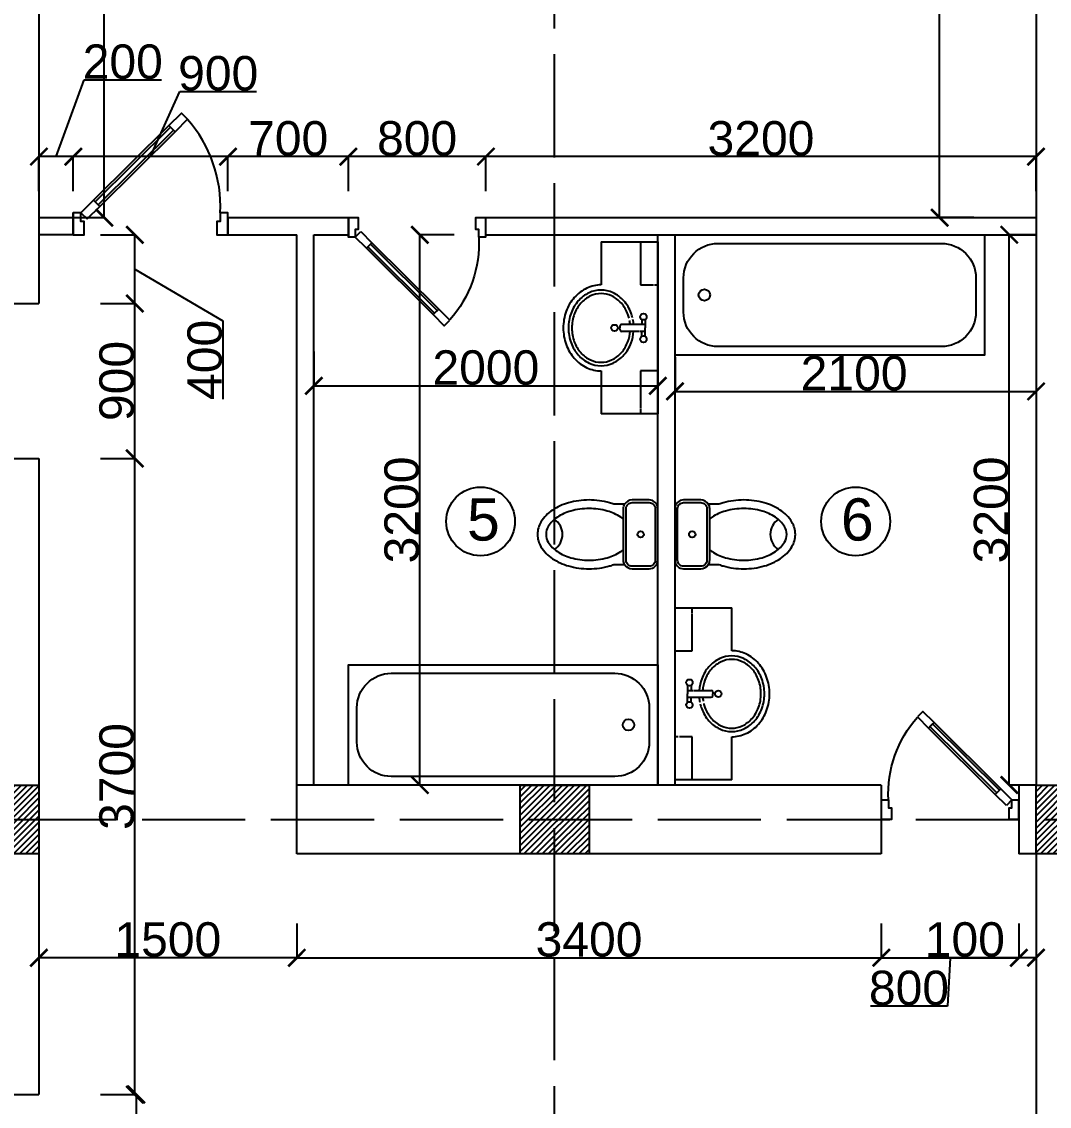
# Model space of a CAD drawing. Header units: millimetres. Extents: x -4280 to 435011, y -161394 to 27828.
# Drawn here: x 58334 to 64311, y 11041 to 17348 of the extents above; entities that cross this region are included whole.
import ezdxf

# ---------------------------------------------------------------- set-up
doc = ezdxf.new("R2010")
doc.units = ezdxf.units.MM
doc.header["$MEASUREMENT"] = 0
doc.linetypes.add('ACAD_ISO02W100', pattern=[15, 12, -3])
for name, color, linetype in [('Fasad bokovoy', 7, 'Continuous'), ('Plan 2', 7, 'Continuous'), ('SANTEH', 7, 'Continuous')]:
    doc.layers.add(name, color=color, linetype=linetype)
doc.styles.get("Standard").update_dxf_attribs({"font": 'arial.ttf'})
doc.dimstyles.new('GOST', dxfattribs={"dimtxt": 200, "dimasz": 100, "dimexe": 0.18, "dimexo": 0.06, "dimgap": 3, "dimtad": 1, "dimdec": 0, "dimzin": 0, "dimdsep": 46, "dimtxsty": 'Standard', "dimblk": 'ARCHTICK', "dimcen": 0.09, "dimclrt": 256, "dimadec": 0, "dimazin": 0, "dimtfac": 1, "dimtdec": 0, "dimtofl": 0, "dimtmove": 0, "dimatfit": 3, "dimldrblk": 'ARCHTICK', "dimfxl": 200, "dimfxlon": 1, "dimtolj": 1, "dimtzin": 0, "dimarcsym": 0})
pattern_1 = [(45, (106401.214, 2995.274), (-17.67767, 17.67767), [])]

# ---------------------------------------------------------------- blocks, each defined once
blk = doc.blocks.new('A$C3C032968')
for p, q in [((0, 0), (0, 100)), ((0, 100), (0, 0)), ((700, 0), (700, 100)), ((700, 0), (700, 100))]:
    blk.add_line(p, q)
for points in [[(517.5, 522.4), (460.7, 466.1), (432.5, 494.5), (489.3, 550.8)], [(120, 128), (460.7, 466.1), (432.5, 494.5), (91.8, 156.4)], [(112.9, 135.1), (453.6, 473.2), (439.5, 487.4), (98.8, 149.3)], [(63.2, 71.6), (120, 128), (91.8, 156.4), (35, 100)], [(35, 100), (0, 100), (0, 0), (50, 0), (50, 50), (50, 60), (35, 60)], [(665, 100), (665, 60), (650, 60), (650, 50), (650, 0), (700, 0), (700, 100)]]:
    blk.add_lwpolyline(points, close=True)
blk.add_arc((72.4, 128.7), 593.3, 357.2313, 41.4937)
blk = doc.blocks.new('K10-44')
for points in [[(-182, 222.6, 0.020439), (-174, 197.6), (-174, 134.8, 0.262987), (-198.2, 92), (-198.2, -8, 0.414214), (-148.2, -58), (151.8, -58, 0.414214), (201.8, -8), (201.8, 92, 0.262987), (177.6, 134.8), (177.6, 197.6, 0.020439), (185.6, 222.6, 0.067459), (201.8, 342, 0.067459), (185.6, 461.3, 0.079812), (143.2, 554.1, 0.107118), (73.7, 621.5, 0.139889), (1.8, 642, 0.139889), (-70.1, 621.5, 0.107118), (-139.6, 554.1, 0.079812), (-182, 461.3, 0.067459), (-198.2, 342, 0.067459)], [(-148.2, 127), (151.8, 127, -0.414214), (186.8, 92), (186.8, -8, -0.414214), (151.8, -43), (-148.2, -43, -0.414214), (-183.2, -8), (-183.2, 92, -0.414214)]]:
    blk.add_lwpolyline(points, format="xyb", close=True)
for points in [[(89.9, 142, 0.027307), (101.6, 157.6, 0.079812), (137.4, 235.9, 0.067459), (151.8, 342, 0.067459), (137.4, 448, 0.079812), (101.6, 526.4, 0.107118), (47.3, 579, 0.139889), (1.8, 592, 0.139889), (-43.7, 579, 0.107118), (-98, 526.4, 0.079812), (-133.8, 448, 0.067459), (-148.2, 342, 0.067459), (-133.8, 235.9, 0.079812), (-98, 157.6, 0.027307), (-86.4, 142, 0.139889)], [(-174, 134.8, -0.136371), (-148.2, 142), (151.8, 142, -0.136371), (177.6, 134.8)]]:
    blk.add_lwpolyline(points, format="xyb")
blk.add_circle((1.8, 42), 18.3)
blk.add_arc((1.8, 601.6), 105.3, 213.89944, 326.10056)
blk = doc.blocks.new('s_20')
at = {"layer": 'SANTEH'}
for p, q in [((-1000, 0), (0, 0)), ((-1000, -330), (-1000, 0)), ((-750, -19.1), (-750, 0)), ((-250, 0), (-250, -100)), ((0, 0), (0, -330)), ((-750, -100), (-750, -25.2)), ((-1000, -100), (-750, -100)), ((-549.4, -73.3), (-500, -73.3)), ((-548.8, -93.3), (-520, -93.3)), ((-520, -73.3), (-520, -210.3)), ((-450.6, -73.3), (-500, -73.3)), ((-480, -73.3), (-480, -105)), ((-451.2, -93.3), (-480, -93.3)), ((-480, -109.1), (-480, -210.3)), ((-250, -100), (-34.7, -100)), ((-30.6, -100), (0, -100)), ((-510, -220.3), (-500, -220.3)), ((-490, -220.3), (-500, -220.3)), ((-1000, -330), (-750, -330)), ((-250, -330), (0, -330))]:
    blk.add_line(p, q, dxfattribs=at)
for points in [[(-720, -330, 0.110429), (-704.4, -400, 0.102661), (-657, -463, 0.093298), (-586.8, -504.7, 0.087608), (-500, -520, 0.087608), (-413.2, -504.7, 0.093298), (-343, -463, 0.102661), (-295.6, -400, 0.110429), (-280, -330, 0.110429), (-295.6, -260, 0.102661), (-343, -197, 0.093298), (-413.2, -155.3, 0.067743), (-480, -140.8, 0.087608)], [(-558.6, -146.9, 0.02908), (-586.8, -155.3, 0.093298), (-657, -197, 0.102661), (-704.4, -260, 0.110429), (-720, -330, 0.110429)], [(-700, -330, 0.110429), (-686.3, -391.5, 0.102661), (-643.7, -448, 0.093298), (-580, -485.9, 0.087608), (-500, -500, 0.087608), (-420, -485.9, 0.093298), (-356.3, -448, 0.102661), (-313.7, -391.5, 0.110429), (-300, -330, 0.110429), (-313.7, -268.5, 0.102661), (-356.3, -212, 0.093298), (-420, -174.1, 0.06604), (-480, -160.9, 0.087608)], [(-557.1, -167.1, 0.02562), (-580, -174.1, 0.093298), (-643.7, -212, 0.102661), (-686.3, -268.5, 0.110429), (-700, -330, 0.110429)], [(-520, -140.8, 0.028703), (-548.8, -144.7, 0.093298)], [(-520, -160.9, 0.024746), (-542.9, -164, 0.093298)], [(-750, -330, 0.110429), (-731.5, -412.8, 0.102661), (-676.8, -485.6, 0.093298), (-597.1, -532.9, 0.087608), (-500, -550, 0.087608), (-402.9, -532.9, 0.093298), (-323.2, -485.6, 0.102661), (-268.5, -412.8, 0.110429), (-250, -330, 0.110429)]]:
    blk.add_lwpolyline(points, format="xyb", dxfattribs=at)
for centre in [(-565.1, -83.8), (-434.9, -83.8), (-500, -251.8)]:
    blk.add_circle(centre, 18.9, dxfattribs=at)
for centre, start, end in [((-510, -210.3), 180, 270), ((-490, -210.3), 270, 0)]:
    blk.add_arc(centre, 10, start, end, dxfattribs=at)
blk = doc.blocks.new('_ArchTick')
at = {"color": 0, "linetype": 'ByBlock', "const_width": 0.15}
blk.add_lwpolyline([(-0.5, -0.5), (0.5, 0.5)], dxfattribs=at)
blk = doc.blocks.new('*D130')
at = {"layer": 'Defpoints', "color": 0, "transparency": 16777216}
for p in [(76634.1, 23709.1), (52234.1, 12709.1), (76634.1, 12709.1)]:
    blk.add_point(p, dxfattribs=at)
at = {"layer": 'Plan 2', "color": 0, "lineweight": -2, "transparency": 16777216}
for p, q in [((52234.1, 23509.1), (52234.1, 23709.3)), ((52234.1, 23709.1), (76634.1, 23709.1)), ((76634.1, 23509.1), (76634.1, 23709.3))]:
    blk.add_line(p, q, dxfattribs=at)
at = {"layer": 'Plan 2', "color": 0, "lineweight": -2, "transparency": 16777216, "xscale": 100, "yscale": 100, "zscale": 100, "rotation": 180}
blk.add_blockref('_ArchTick', (52234.1, 23709.1), dxfattribs=at)
at = {"layer": 'Plan 2', "color": 0, "lineweight": -2, "transparency": 16777216, "xscale": 100, "yscale": 100, "zscale": 100}
blk.add_blockref('_ArchTick', (76634.1, 23709.1), dxfattribs=at)
at = {"layer": 'Plan 2', "transparency": 16777216, "insert": (64434.1, 23814.3), "char_height": 200, "attachment_point": 5}
blk.add_mtext('\\A1;24400', dxfattribs=at)
blk = doc.blocks.new('*D145')
at = {"layer": 'Defpoints', "color": 0, "transparency": 16777216}
for p in [(60134.1, 22109.1), (60134.1, 20909.1), (58234.1, 12709.1)]:
    blk.add_point(p, dxfattribs=at)
at = {"layer": 'Plan 2', "color": 0, "lineweight": -2, "transparency": 16777216}
for p, q in [((58234.1, 21909.1), (58234.1, 22109.3)), ((58234.1, 22109.1), (60134.1, 22109.1)), ((60134.1, 21909.1), (60134.1, 22109.3))]:
    blk.add_line(p, q, dxfattribs=at)
at = {"layer": 'Plan 2', "color": 0, "lineweight": -2, "transparency": 16777216, "xscale": 100, "yscale": 100, "zscale": 100, "rotation": 180}
blk.add_blockref('_ArchTick', (58234.1, 22109.1), dxfattribs=at)
at = {"layer": 'Plan 2', "color": 0, "lineweight": -2, "transparency": 16777216, "xscale": 100, "yscale": 100, "zscale": 100}
blk.add_blockref('_ArchTick', (60134.1, 22109.1), dxfattribs=at)
at = {"layer": 'Plan 2', "transparency": 16777216, "insert": (59184.1, 22214.3), "char_height": 200, "attachment_point": 5}
blk.add_mtext('\\A1;1900', dxfattribs=at)
blk = doc.blocks.new('K10-9')
blk.add_lwpolyline([(0, 0), (0, 700), (1800, 700), (1800, 0)], close=True)
for points in [[(50, 250), (50, 450, -0.414214), (250, 650), (1550, 650, -0.414214), (1750, 450), (1750, 345.3, -0.414214)], [(1750, 342.5), (1750, 250, -0.414214), (1550, 50), (250, 50, -0.414214), (50, 250)]]:
    blk.add_lwpolyline(points, format="xyb")
blk.add_circle((1629.1, 350), 33.3)
blk = doc.blocks.new('*D673')
at = {"layer": 'Defpoints', "color": 0, "transparency": 16777216}
for p in [(63673, 20509.1), (64234.1, 20509.1), (64234.1, 16209.1)]:
    blk.add_point(p, dxfattribs=at)
at = {"layer": 'Fasad bokovoy', "color": 0, "lineweight": -2, "transparency": 16777216}
for p, q in [((63873, 20509.1), (63672.8, 20509.1)), ((63673, 16209.1), (63673, 20509.1)), ((63873, 16209.1), (63672.8, 16209.1))]:
    blk.add_line(p, q, dxfattribs=at)
at = {"layer": 'Fasad bokovoy', "color": 0, "lineweight": -2, "transparency": 16777216, "xscale": 100, "yscale": 100, "zscale": 100}
for p, rotation in [((63673, 20509.1), 90), ((63673, 16209.1), 270)]:
    blk.add_blockref('_ArchTick', p, dxfattribs=dict(at, rotation=rotation))
at = {"layer": 'Fasad bokovoy', "transparency": 16777216, "insert": (63567.8, 18359.1), "char_height": 200, "attachment_point": 5, "rotation": 90}
blk.add_mtext('\\A1;4300', dxfattribs=at)
blk = doc.blocks.new('*D674')
at = {"layer": 'Defpoints', "color": 0, "transparency": 16777216}
for p in [(61034.1, 16563.8), (61034.1, 16209.1), (64234.1, 16209.1)]:
    blk.add_point(p, dxfattribs=at)
at = {"layer": 'Fasad bokovoy', "color": 0, "lineweight": -2, "transparency": 16777216}
for p, q in [((61034.1, 16363.8), (61034.1, 16563.9)), ((64234.1, 16563.8), (61034.1, 16563.8)), ((64234.1, 16363.8), (64234.1, 16563.9))]:
    blk.add_line(p, q, dxfattribs=at)
at = {"layer": 'Fasad bokovoy', "color": 0, "lineweight": -2, "transparency": 16777216, "xscale": 100, "yscale": 100, "zscale": 100, "rotation": 180}
blk.add_blockref('_ArchTick', (61034.1, 16563.8), dxfattribs=at)
at = {"layer": 'Fasad bokovoy', "color": 0, "lineweight": -2, "transparency": 16777216, "xscale": 100, "yscale": 100, "zscale": 100}
blk.add_blockref('_ArchTick', (64234.1, 16563.8), dxfattribs=at)
at = {"layer": 'Fasad bokovoy', "transparency": 16777216, "insert": (62634.1, 16668.9), "char_height": 200, "attachment_point": 5}
blk.add_mtext('\\A1;3200', dxfattribs=at)
blk = doc.blocks.new('*D675')
at = {"layer": 'Defpoints', "color": 0, "transparency": 16777216}
for p in [(60234.1, 16563.8), (60234.1, 16209.1), (61034.1, 16209.1)]:
    blk.add_point(p, dxfattribs=at)
at = {"layer": 'Fasad bokovoy', "color": 0, "lineweight": -2, "transparency": 16777216}
for p, q in [((60234.1, 16363.8), (60234.1, 16563.9)), ((61034.1, 16563.8), (60234.1, 16563.8)), ((61034.1, 16363.8), (61034.1, 16563.9))]:
    blk.add_line(p, q, dxfattribs=at)
at = {"layer": 'Fasad bokovoy', "color": 0, "lineweight": -2, "transparency": 16777216, "xscale": 100, "yscale": 100, "zscale": 100, "rotation": 180}
blk.add_blockref('_ArchTick', (60234.1, 16563.8), dxfattribs=at)
at = {"layer": 'Fasad bokovoy', "color": 0, "lineweight": -2, "transparency": 16777216, "xscale": 100, "yscale": 100, "zscale": 100}
blk.add_blockref('_ArchTick', (61034.1, 16563.8), dxfattribs=at)
at = {"layer": 'Fasad bokovoy', "transparency": 16777216, "insert": (60634.1, 16668.9), "char_height": 200, "attachment_point": 5}
blk.add_mtext('\\A1;800', dxfattribs=at)
blk = doc.blocks.new('*D676')
at = {"layer": 'Defpoints', "color": 0, "transparency": 16777216}
for p in [(59534.1, 16563.8), (59534.1, 16209.1), (60234.1, 16209.1)]:
    blk.add_point(p, dxfattribs=at)
at = {"layer": 'Fasad bokovoy', "color": 0, "lineweight": -2, "transparency": 16777216}
for p, q in [((59534.1, 16363.8), (59534.1, 16563.9)), ((60234.1, 16563.8), (59534.1, 16563.8)), ((60234.1, 16363.8), (60234.1, 16563.9))]:
    blk.add_line(p, q, dxfattribs=at)
at = {"layer": 'Fasad bokovoy', "color": 0, "lineweight": -2, "transparency": 16777216, "xscale": 100, "yscale": 100, "zscale": 100, "rotation": 180}
blk.add_blockref('_ArchTick', (59534.1, 16563.8), dxfattribs=at)
at = {"layer": 'Fasad bokovoy', "color": 0, "lineweight": -2, "transparency": 16777216, "xscale": 100, "yscale": 100, "zscale": 100}
blk.add_blockref('_ArchTick', (60234.1, 16563.8), dxfattribs=at)
at = {"layer": 'Fasad bokovoy', "transparency": 16777216, "insert": (59884.1, 16668.9), "char_height": 200, "attachment_point": 5}
blk.add_mtext('\\A1;700', dxfattribs=at)
blk = doc.blocks.new('*D677')
at = {"layer": 'Defpoints', "color": 0, "transparency": 16777216}
for p in [(58634.1, 16563.8), (58634.1, 16209.1), (59534.1, 16209.1)]:
    blk.add_point(p, dxfattribs=at)
at = {"layer": 'Fasad bokovoy', "color": 0, "lineweight": -2, "transparency": 16777216}
for p, q in [((59084.1, 16563.8), (59253.5, 16942.2)), ((59253.5, 16942.2), (59700.7, 16942.2)), ((58634.1, 16363.8), (58634.1, 16563.9)), ((59534.1, 16563.8), (58634.1, 16563.8)), ((59534.1, 16363.8), (59534.1, 16563.9))]:
    blk.add_line(p, q, dxfattribs=at)
at = {"layer": 'Fasad bokovoy', "color": 0, "lineweight": -2, "transparency": 16777216, "xscale": 100, "yscale": 100, "zscale": 100, "rotation": 180}
blk.add_blockref('_ArchTick', (58634.1, 16563.8), dxfattribs=at)
at = {"layer": 'Fasad bokovoy', "color": 0, "lineweight": -2, "transparency": 16777216, "xscale": 100, "yscale": 100, "zscale": 100}
blk.add_blockref('_ArchTick', (59534.1, 16563.8), dxfattribs=at)
at = {"layer": 'Fasad bokovoy', "transparency": 16777216, "insert": (59477.1, 17047.3), "char_height": 200, "attachment_point": 5}
blk.add_mtext('\\A1;900', dxfattribs=at)
blk = doc.blocks.new('*D678')
at = {"layer": 'Defpoints', "color": 0, "transparency": 16777216}
for p in [(58434.1, 16563.8), (58434.1, 16209.1), (58634.1, 16209.1)]:
    blk.add_point(p, dxfattribs=at)
at = {"layer": 'Fasad bokovoy', "color": 0, "lineweight": -2, "transparency": 16777216}
for p, q in [((58534.1, 16563.8), (58696.7, 17009.7)), ((58696.7, 17009.7), (59147.3, 17009.7)), ((58434.1, 16363.8), (58434.1, 16563.9)), ((58634.1, 16563.8), (58434.1, 16563.8)), ((58634.1, 16363.8), (58634.1, 16563.9))]:
    blk.add_line(p, q, dxfattribs=at)
at = {"layer": 'Fasad bokovoy', "color": 0, "lineweight": -2, "transparency": 16777216, "xscale": 100, "yscale": 100, "zscale": 100, "rotation": 180}
blk.add_blockref('_ArchTick', (58434.1, 16563.8), dxfattribs=at)
at = {"layer": 'Fasad bokovoy', "color": 0, "lineweight": -2, "transparency": 16777216, "xscale": 100, "yscale": 100, "zscale": 100}
blk.add_blockref('_ArchTick', (58634.1, 16563.8), dxfattribs=at)
at = {"layer": 'Fasad bokovoy', "transparency": 16777216, "insert": (58922, 17114.8), "char_height": 200, "attachment_point": 5}
blk.add_mtext('\\A1;200', dxfattribs=at)
blk = doc.blocks.new('*D679')
at = {"layer": 'Defpoints', "color": 0, "transparency": 16777216}
for p in [(58434.1, 20509.1), (58814.7, 20509.1), (58434.1, 16209.1)]:
    blk.add_point(p, dxfattribs=at)
at = {"layer": 'Fasad bokovoy', "color": 0, "lineweight": -2, "transparency": 16777216}
for p, q in [((58614.7, 20509.1), (58814.9, 20509.1)), ((58814.7, 16209.1), (58814.7, 20509.1)), ((58614.7, 16209.1), (58814.9, 16209.1))]:
    blk.add_line(p, q, dxfattribs=at)
at = {"layer": 'Fasad bokovoy', "color": 0, "lineweight": -2, "transparency": 16777216, "xscale": 100, "yscale": 100, "zscale": 100}
for p, rotation in [((58814.7, 20509.1), 90), ((58814.7, 16209.1), 270)]:
    blk.add_blockref('_ArchTick', p, dxfattribs=dict(at, rotation=rotation))
at = {"layer": 'Fasad bokovoy', "transparency": 16777216, "insert": (58709.5, 18359.1), "char_height": 200, "attachment_point": 5, "rotation": 90}
blk.add_mtext('\\A1;4300', dxfattribs=at)
blk = doc.blocks.new('*D680')
at = {"layer": 'Defpoints', "color": 0, "transparency": 16777216}
for p in [(60650.4, 16109.1), (62034.1, 16109.1), (62034.1, 12909.1)]:
    blk.add_point(p, dxfattribs=at)
at = {"layer": 'Fasad bokovoy', "color": 0, "lineweight": -2, "transparency": 16777216}
for p, q in [((60850.4, 16109.1), (60650.2, 16109.1)), ((60650.4, 12909.1), (60650.4, 16109.1)), ((60850.4, 12909.1), (60650.2, 12909.1))]:
    blk.add_line(p, q, dxfattribs=at)
at = {"layer": 'Fasad bokovoy', "color": 0, "lineweight": -2, "transparency": 16777216, "xscale": 100, "yscale": 100, "zscale": 100}
for p, rotation in [((60650.4, 16109.1), 90), ((60650.4, 12909.1), 270)]:
    blk.add_blockref('_ArchTick', p, dxfattribs=dict(at, rotation=rotation))
at = {"layer": 'Fasad bokovoy', "transparency": 16777216, "insert": (60545.2, 14509.1), "char_height": 200, "attachment_point": 5, "rotation": 90}
blk.add_mtext('\\A1;3200', dxfattribs=at)
blk = doc.blocks.new('*D681')
at = {"layer": 'Defpoints', "color": 0, "transparency": 16777216}
for p in [(60034.1, 16109.1), (62034.1, 16109.1), (62034.1, 15230.9)]:
    blk.add_point(p, dxfattribs=at)
at = {"layer": 'Fasad bokovoy', "color": 0, "lineweight": -2, "transparency": 16777216}
for p, q in [((60034.1, 15430.9), (60034.1, 15230.7)), ((62034.1, 15430.9), (62034.1, 15230.7)), ((60034.1, 15230.9), (62034.1, 15230.9))]:
    blk.add_line(p, q, dxfattribs=at)
at = {"layer": 'Fasad bokovoy', "color": 0, "lineweight": -2, "transparency": 16777216, "xscale": 100, "yscale": 100, "zscale": 100, "rotation": 180}
blk.add_blockref('_ArchTick', (60034.1, 15230.9), dxfattribs=at)
at = {"layer": 'Fasad bokovoy', "color": 0, "lineweight": -2, "transparency": 16777216, "xscale": 100, "yscale": 100, "zscale": 100}
blk.add_blockref('_ArchTick', (62034.1, 15230.9), dxfattribs=at)
at = {"layer": 'Fasad bokovoy', "transparency": 16777216, "insert": (61034.1, 15336), "char_height": 200, "attachment_point": 5}
blk.add_mtext('\\A1;2000', dxfattribs=at)
blk = doc.blocks.new('*D682')
at = {"layer": 'Defpoints', "color": 0, "transparency": 16777216}
for p in [(64078.6, 16109.1), (64234.1, 16109.1), (64234.1, 12909.1)]:
    blk.add_point(p, dxfattribs=at)
at = {"layer": 'Fasad bokovoy', "color": 0, "lineweight": -2, "transparency": 16777216}
for p, q in [((64234, 16109.1), (64078.5, 16109.1)), ((64078.6, 12909.1), (64078.6, 16109.1)), ((64234, 12909.1), (64078.5, 12909.1))]:
    blk.add_line(p, q, dxfattribs=at)
at = {"layer": 'Fasad bokovoy', "color": 0, "lineweight": -2, "transparency": 16777216, "xscale": 100, "yscale": 100, "zscale": 100}
for p, rotation in [((64078.6, 16109.1), 90), ((64078.6, 12909.1), 270)]:
    blk.add_blockref('_ArchTick', p, dxfattribs=dict(at, rotation=rotation))
at = {"layer": 'Fasad bokovoy', "transparency": 16777216, "insert": (63973.5, 14509.1), "char_height": 200, "attachment_point": 5, "rotation": 90}
blk.add_mtext('\\A1;3200', dxfattribs=at)
blk = doc.blocks.new('*D683')
at = {"layer": 'Defpoints', "color": 0, "transparency": 16777216}
for p in [(62134.1, 16109.1), (64234.1, 16109.1), (64234.1, 15198.2)]:
    blk.add_point(p, dxfattribs=at)
at = {"layer": 'Fasad bokovoy', "color": 0, "lineweight": -2, "transparency": 16777216}
for p, q in [((62134.1, 15398.2), (62134.1, 15198)), ((64234.1, 15398.2), (64234.1, 15198)), ((62134.1, 15198.2), (64234.1, 15198.2))]:
    blk.add_line(p, q, dxfattribs=at)
at = {"layer": 'Fasad bokovoy', "color": 0, "lineweight": -2, "transparency": 16777216, "xscale": 100, "yscale": 100, "zscale": 100, "rotation": 180}
blk.add_blockref('_ArchTick', (62134.1, 15198.2), dxfattribs=at)
at = {"layer": 'Fasad bokovoy', "color": 0, "lineweight": -2, "transparency": 16777216, "xscale": 100, "yscale": 100, "zscale": 100}
blk.add_blockref('_ArchTick', (64234.1, 15198.2), dxfattribs=at)
at = {"layer": 'Fasad bokovoy', "transparency": 16777216, "insert": (63175.9, 15303.3), "char_height": 200, "attachment_point": 5}
blk.add_mtext('\\A1;2100', dxfattribs=at)
blk = doc.blocks.new('*D684')
at = {"layer": 'Defpoints', "color": 0, "transparency": 16777216}
for p in [(59934.1, 12509.1), (63334.1, 12509.1), (63334.1, 11905.1)]:
    blk.add_point(p, dxfattribs=at)
at = {"layer": 'Fasad bokovoy', "color": 0, "lineweight": -2, "transparency": 16777216}
for p, q in [((59934.1, 12105.1), (59934.1, 11904.9)), ((63334.1, 12105.1), (63334.1, 11904.9)), ((59934.1, 11905.1), (63334.1, 11905.1))]:
    blk.add_line(p, q, dxfattribs=at)
at = {"layer": 'Fasad bokovoy', "color": 0, "lineweight": -2, "transparency": 16777216, "xscale": 100, "yscale": 100, "zscale": 100, "rotation": 180}
blk.add_blockref('_ArchTick', (59934.1, 11905.1), dxfattribs=at)
at = {"layer": 'Fasad bokovoy', "color": 0, "lineweight": -2, "transparency": 16777216, "xscale": 100, "yscale": 100, "zscale": 100}
blk.add_blockref('_ArchTick', (63334.1, 11905.1), dxfattribs=at)
at = {"layer": 'Fasad bokovoy', "transparency": 16777216, "insert": (61634.1, 12010.2), "char_height": 200, "attachment_point": 5}
blk.add_mtext('\\A1;3400', dxfattribs=at)
blk = doc.blocks.new('*D685')
at = {"layer": 'Defpoints', "color": 0, "transparency": 16777216}
for p in [(63334.1, 12509.1), (64134.1, 12509.1), (64134.1, 11905.1)]:
    blk.add_point(p, dxfattribs=at)
at = {"layer": 'Fasad bokovoy', "color": 0, "lineweight": -2, "transparency": 16777216}
for p, q in [((63334.1, 12105.1), (63334.1, 11904.9)), ((64134.1, 12105.1), (64134.1, 11904.9)), ((63334.1, 11905.1), (64134.1, 11905.1)), ((63734.1, 11905.1), (63718.9, 11623.2)), ((63718.9, 11623.2), (63271.4, 11623.2))]:
    blk.add_line(p, q, dxfattribs=at)
at = {"layer": 'Fasad bokovoy', "color": 0, "lineweight": -2, "transparency": 16777216, "xscale": 100, "yscale": 100, "zscale": 100, "rotation": 180}
blk.add_blockref('_ArchTick', (63334.1, 11905.1), dxfattribs=at)
at = {"layer": 'Fasad bokovoy', "color": 0, "lineweight": -2, "transparency": 16777216, "xscale": 100, "yscale": 100, "zscale": 100}
blk.add_blockref('_ArchTick', (64134.1, 11905.1), dxfattribs=at)
at = {"layer": 'Fasad bokovoy', "transparency": 16777216, "insert": (63495.1, 11728.4), "char_height": 200, "attachment_point": 5}
blk.add_mtext('\\A1;800', dxfattribs=at)
blk = doc.blocks.new('*D686')
at = {"layer": 'Defpoints', "color": 0, "transparency": 16777216}
for p in [(58434.1, 14809.1), (58992.2, 14809.1), (58434.1, 11109.1)]:
    blk.add_point(p, dxfattribs=at)
at = {"layer": 'Fasad bokovoy', "color": 0, "lineweight": -2, "transparency": 16777216}
for p, q in [((58792.2, 14809.1), (58992.4, 14809.1)), ((58992.2, 11109.1), (58992.2, 14809.1)), ((58792.2, 11109.1), (58992.4, 11109.1))]:
    blk.add_line(p, q, dxfattribs=at)
at = {"layer": 'Fasad bokovoy', "color": 0, "lineweight": -2, "transparency": 16777216, "xscale": 100, "yscale": 100, "zscale": 100}
for p, rotation in [((58992.2, 14809.1), 90), ((58992.2, 11109.1), 270)]:
    blk.add_blockref('_ArchTick', p, dxfattribs=dict(at, rotation=rotation))
at = {"layer": 'Fasad bokovoy', "transparency": 16777216, "insert": (58887, 12959.1), "char_height": 200, "attachment_point": 5, "rotation": 90}
blk.add_mtext('\\A1;3700', dxfattribs=at)
blk = doc.blocks.new('*D687')
at = {"layer": 'Defpoints', "color": 0, "transparency": 16777216}
for p in [(58434.1, 15709.1), (58992.2, 15709.1), (58434.1, 14809.1)]:
    blk.add_point(p, dxfattribs=at)
at = {"layer": 'Fasad bokovoy', "color": 0, "lineweight": -2, "transparency": 16777216}
for p, q in [((58792.2, 15709.1), (58992.4, 15709.1)), ((58992.2, 14809.1), (58992.2, 15709.1)), ((58792.2, 14809.1), (58992.4, 14809.1))]:
    blk.add_line(p, q, dxfattribs=at)
at = {"layer": 'Fasad bokovoy', "color": 0, "lineweight": -2, "transparency": 16777216, "xscale": 100, "yscale": 100, "zscale": 100}
for p, rotation in [((58992.2, 15709.1), 90), ((58992.2, 14809.1), 270)]:
    blk.add_blockref('_ArchTick', p, dxfattribs=dict(at, rotation=rotation))
at = {"layer": 'Fasad bokovoy', "transparency": 16777216, "insert": (58887.1, 15259.1), "char_height": 200, "attachment_point": 5, "rotation": 90}
blk.add_mtext('\\A1;900', dxfattribs=at)
blk = doc.blocks.new('*D688')
at = {"layer": 'Defpoints', "color": 0, "transparency": 16777216}
for p in [(58434.1, 16109.1), (58992.2, 16109.1), (58434.1, 15709.1)]:
    blk.add_point(p, dxfattribs=at)
at = {"layer": 'Fasad bokovoy', "color": 0, "lineweight": -2, "transparency": 16777216}
for p, q in [((58792.2, 16109.1), (58992.4, 16109.1)), ((58992.2, 15709.1), (58992.2, 16109.1)), ((58992.2, 15909.1), (59504.6, 15609.4)), ((58792.2, 15709.1), (58992.4, 15709.1)), ((59504.6, 15609.4), (59504.6, 15154.2))]:
    blk.add_line(p, q, dxfattribs=at)
at = {"layer": 'Fasad bokovoy', "color": 0, "lineweight": -2, "transparency": 16777216, "xscale": 100, "yscale": 100, "zscale": 100}
for p, rotation in [((58992.2, 16109.1), 90), ((58992.2, 15709.1), 270)]:
    blk.add_blockref('_ArchTick', p, dxfattribs=dict(at, rotation=rotation))
at = {"layer": 'Fasad bokovoy', "transparency": 16777216, "insert": (59399.4, 15381.8), "char_height": 200, "attachment_point": 5, "rotation": 90}
blk.add_mtext('\\A1;400', dxfattribs=at)
blk = doc.blocks.new('*D689')
at = {"layer": 'Defpoints', "color": 0, "transparency": 16777216}
for p in [(58434.1, 11109.1), (58434.1, 9509.1), (59000.2, 9509.1)]:
    blk.add_point(p, dxfattribs=at)
at = {"layer": 'Fasad bokovoy', "color": 0, "lineweight": -2, "transparency": 16777216}
for p, q in [((58800.2, 11109.1), (59000.4, 11109.1)), ((59000.2, 11109.1), (59000.2, 9509.1)), ((58800.2, 9509.1), (59000.4, 9509.1))]:
    blk.add_line(p, q, dxfattribs=at)
at = {"layer": 'Fasad bokovoy', "color": 0, "lineweight": -2, "transparency": 16777216, "xscale": 100, "yscale": 100, "zscale": 100}
for p, rotation in [((59000.2, 11109.1), 90), ((59000.2, 9509.1), 270)]:
    blk.add_blockref('_ArchTick', p, dxfattribs=dict(at, rotation=rotation))
at = {"layer": 'Fasad bokovoy', "transparency": 16777216, "insert": (58895.1, 10309.1), "char_height": 200, "attachment_point": 5, "rotation": 90}
blk.add_mtext('\\A1;1600', dxfattribs=at)
blk = doc.blocks.new('*D749')
at = {"layer": 'Defpoints', "color": 0, "transparency": 16777216}
for p in [(64134.1, 12509.1), (64234.1, 12509.1), (64134.1, 11905.1)]:
    blk.add_point(p, dxfattribs=at)
at = {"layer": 'Fasad bokovoy', "color": 0, "lineweight": -2, "transparency": 16777216}
for p, q in [((64134.1, 12105.1), (64134.1, 11904.9)), ((64234.1, 12105.1), (64234.1, 11904.9)), ((64134.1, 11905.1), (63605.7, 11905.1)), ((64234.1, 11905.1), (64134.1, 11905.1))]:
    blk.add_line(p, q, dxfattribs=at)
at = {"layer": 'Fasad bokovoy', "color": 0, "lineweight": -2, "transparency": 16777216, "xscale": 100, "yscale": 100, "zscale": 100, "rotation": 180}
blk.add_blockref('_ArchTick', (64134.1, 11905.1), dxfattribs=at)
at = {"layer": 'Fasad bokovoy', "color": 0, "lineweight": -2, "transparency": 16777216, "xscale": 100, "yscale": 100, "zscale": 100}
blk.add_blockref('_ArchTick', (64234.1, 11905.1), dxfattribs=at)
at = {"layer": 'Fasad bokovoy', "transparency": 16777216, "insert": (63819.9, 12010.2), "char_height": 200, "attachment_point": 5}
blk.add_mtext('\\A1;100', dxfattribs=at)
blk = doc.blocks.new('*D760')
at = {"layer": 'Defpoints', "color": 0, "transparency": 16777216}
for p in [(58434.1, 11905.1), (58434.1, 11905.1), (59934.1, 11905.1)]:
    blk.add_point(p, dxfattribs=at)
at = {"layer": 'Fasad bokovoy', "color": 0, "lineweight": -2, "transparency": 16777216}
for p, q in [((58434.1, 11905.1), (58434.1, 11905.2)), ((59934.1, 11905.1), (58434.1, 11905.1)), ((59934.1, 11905.1), (59934.1, 11905.2))]:
    blk.add_line(p, q, dxfattribs=at)
at = {"layer": 'Fasad bokovoy', "color": 0, "lineweight": -2, "transparency": 16777216, "xscale": 100, "yscale": 100, "zscale": 100, "rotation": 180}
blk.add_blockref('_ArchTick', (58434.1, 11905.1), dxfattribs=at)
at = {"layer": 'Fasad bokovoy', "color": 0, "lineweight": -2, "transparency": 16777216, "xscale": 100, "yscale": 100, "zscale": 100}
blk.add_blockref('_ArchTick', (59934.1, 11905.1), dxfattribs=at)
at = {"layer": 'Fasad bokovoy', "transparency": 16777216, "insert": (59184.1, 12010.2), "char_height": 200, "attachment_point": 5}
blk.add_mtext('\\A1;1500', dxfattribs=at)

msp = doc.modelspace()

# ---------------------------------------------------------------- hatches: boundary and pattern name
at = {"layer": 'Plan 2'}
h = msp.add_hatch(dxfattribs=at)
h.set_pattern_fill('ANSI31', color=1, scale=200)
h.set_pattern_definition(pattern_1)
h.paths.add_polyline_path([(58234.1, 12709.1), (58234.1, 12909.1), (58034.1, 12909.1), (58034.1, 12709.1)], flags=16)
h.paths.add_polyline_path([(58034.1, 12909.1), (58034.1, 12709.1), (58434.1, 12709.1), (58434.1, 12909.1)], flags=17)
h.paths.add_polyline_path([(58034.1, 12509.1), (58234.1, 12509.1), (58234.1, 12909.1), (58034.1, 12909.1)], flags=17)
h.paths.add_polyline_path([(58434.1, 12909.1), (58034.1, 12909.1), (58034.1, 12509.1), (58434.1, 12509.1)])
h.paths.add_polyline_path([(61434.1, 12909.1), (61234.1, 12909.1), (61234.1, 12709.1), (61434.1, 12709.1)], flags=16)
h.paths.add_polyline_path([(61634.1, 12709.1), (61634.1, 12909.1), (61234.1, 12909.1), (61234.1, 12709.1)], flags=17)
h.paths.add_polyline_path([(61234.1, 12509.1), (61434.1, 12509.1), (61434.1, 12909.1), (61234.1, 12909.1)], flags=17)
h.paths.add_polyline_path([(61634.1, 12909.1), (61234.1, 12909.1), (61234.1, 12509.1), (61634.1, 12509.1)])
h.paths.add_polyline_path([(64234.1, 12909.1), (64234.1, 12709.1), (64434.1, 12709.1), (64434.1, 12909.1)], flags=16)
h.paths.add_polyline_path([(64634.1, 12909.1), (64234.1, 12909.1), (64234.1, 12709.1), (64634.1, 12709.1)], flags=17)
h.paths.add_polyline_path([(64434.1, 12909.1), (64234.1, 12909.1), (64234.1, 12509.1), (64434.1, 12509.1)], flags=16)
h.paths.add_polyline_path([(64634.1, 12909.1), (64234.1, 12909.1), (64234.1, 12509.1), (64634.1, 12509.1)])
h.paths.add_polyline_path([(67434.1, 12909.1), (67234.1, 12909.1), (67234.1, 12709.1), (67434.1, 12709.1)], flags=16)
h.paths.add_polyline_path([(67634.1, 12909.1), (67234.1, 12909.1), (67234.1, 12709.1), (67634.1, 12709.1)], flags=17)
h.paths.add_polyline_path([(67434.1, 12909.1), (67234.1, 12909.1), (67234.1, 12509.1), (67434.1, 12509.1)], flags=16)
h.paths.add_polyline_path([(67634.1, 12909.1), (67234.1, 12909.1), (67234.1, 12509.1), (67634.1, 12509.1)])
h.paths.add_polyline_path([(70634.1, 12909.1), (70434.1, 12909.1), (70434.1, 12709.1), (70634.1, 12709.1)], flags=16)
h.paths.add_polyline_path([(70434.1, 12909.1), (70434.1, 12709.1), (70834.1, 12709.1), (70834.1, 12909.1)], flags=17)
h.paths.add_polyline_path([(70434.1, 12509.1), (70634.1, 12509.1), (70634.1, 12909.1), (70434.1, 12909.1)], flags=17)
h.paths.add_polyline_path([(70834.1, 12909.1), (70434.1, 12909.1), (70434.1, 12509.1), (70834.1, 12509.1)])
h.paths.add_polyline_path([(74834.1, 12909.1), (74834.1, 12709.1), (75034.1, 12709.1), (75034.1, 12909.1)], flags=0)
h.paths.add_polyline_path([(75234.1, 12709.1), (75234.1, 12909.1), (75034.1, 12909.1), (75034.1, 12709.1)], flags=17)
h.paths.add_polyline_path([(75034.1, 12909.1), (74834.1, 12909.1), (74834.1, 12509.1), (75034.1, 12509.1)], flags=16)
h.paths.add_polyline_path([(75234.1, 12909.1), (74834.1, 12909.1), (74834.1, 12509.1), (75234.1, 12509.1)])
h.paths.add_polyline_path([(75034.1, 6509.1), (75034.1, 6709.1), (74834.1, 6709.1), (74834.1, 6509.1)], flags=0)
h.paths.add_polyline_path([(75234.1, 6509.1), (75234.1, 6709.1), (74834.1, 6709.1), (74834.1, 6509.1)], flags=0)
h.paths.add_polyline_path([(75034.1, 6709.1), (74834.1, 6709.1), (74834.1, 6309.1), (75034.1, 6309.1)], flags=16)
h.paths.add_polyline_path([(75234.1, 6709.1), (74834.1, 6709.1), (74834.1, 6309.1), (75234.1, 6309.1)])
h.paths.add_polyline_path([(70634.1, 6709.1), (70434.1, 6709.1), (70434.1, 6509.1), (70634.1, 6509.1)], flags=16)
h.paths.add_polyline_path([(70834.1, 6509.1), (70834.1, 6709.1), (70434.1, 6709.1), (70434.1, 6509.1)], flags=17)
h.paths.add_polyline_path([(70634.1, 6709.1), (70434.1, 6709.1), (70434.1, 6309.1), (70634.1, 6309.1)], flags=0)
h.paths.add_polyline_path([(70834.1, 6309.1), (70834.1, 6709.1), (70434.1, 6709.1), (70434.1, 6309.1)])
h.paths.add_polyline_path([(67234.1, 4709.1), (67234.1, 4509.1), (67434.1, 4509.1), (67434.1, 4709.1)], flags=0)
h.paths.add_polyline_path([(67434.1, 4509.1), (67634.1, 4509.1), (67634.1, 4709.1), (67434.1, 4709.1)], flags=16)
h.paths.add_polyline_path([(67434.1, 4709.1), (67234.1, 4709.1), (67234.1, 4309.1), (67434.1, 4309.1)], flags=0)
h.paths.add_polyline_path([(67634.1, 4709.1), (67234.1, 4709.1), (67234.1, 4309.1), (67634.1, 4309.1)])
h.paths.add_polyline_path([(64434.1, 4509.1), (64434.1, 4709.1), (64234.1, 4709.1), (64234.1, 4509.1)], flags=16)
h.paths.add_polyline_path([(64634.1, 4509.1), (64634.1, 4709.1), (64234.1, 4709.1), (64234.1, 4509.1)], flags=17)
h.paths.add_polyline_path([(64434.1, 4709.1), (64234.1, 4709.1), (64234.1, 4309.1), (64434.1, 4309.1)], flags=16)
h.paths.add_polyline_path([(64634.1, 4309.1), (64634.1, 4709.1), (64234.1, 4709.1), (64234.1, 4309.1)])
h.paths.add_polyline_path([(61234.1, 4709.1), (61234.1, 4509.1), (61434.1, 4509.1), (61434.1, 4709.1)], flags=0)
h.paths.add_polyline_path([(61434.1, 4509.1), (61634.1, 4509.1), (61634.1, 4709.1), (61434.1, 4709.1)], flags=16)
h.paths.add_polyline_path([(61234.1, 4309.1), (61434.1, 4309.1), (61434.1, 4709.1), (61234.1, 4709.1)], flags=0)
h.paths.add_polyline_path([(61634.1, 4309.1), (61634.1, 4709.1), (61234.1, 4709.1), (61234.1, 4309.1)])
h.paths.add_polyline_path([(61234.1, 6509.1), (61434.1, 6509.1), (61434.1, 6709.1), (61234.1, 6709.1)], flags=16)
h.paths.add_polyline_path([(61634.1, 6509.1), (61634.1, 6709.1), (61234.1, 6709.1), (61234.1, 6509.1)], flags=17)
h.paths.add_polyline_path([(61234.1, 6309.1), (61434.1, 6309.1), (61434.1, 6709.1), (61234.1, 6709.1)], flags=0)
h.paths.add_polyline_path([(61634.1, 6309.1), (61634.1, 6709.1), (61234.1, 6709.1), (61234.1, 6309.1)])
h.paths.add_polyline_path([(58034.1, 6709.1), (58034.1, 6509.1), (58234.1, 6509.1), (58234.1, 6709.1)], flags=16)
h.paths.add_polyline_path([(58434.1, 6509.1), (58434.1, 6709.1), (58034.1, 6709.1), (58034.1, 6509.1)], flags=17)
h.paths.add_polyline_path([(58234.1, 6709.1), (58034.1, 6709.1), (58034.1, 6309.1), (58234.1, 6309.1)], flags=16)
h.paths.add_polyline_path([(58434.1, 6309.1), (58434.1, 6709.1), (58034.1, 6709.1), (58034.1, 6309.1)])
h.paths.add_polyline_path([(53834.1, 12909.1), (53634.1, 12909.1), (53634.1, 12709.1), (53834.1, 12709.1)], flags=16)
h.paths.add_polyline_path([(54034.1, 12909.1), (53634.1, 12909.1), (53634.1, 12709.1), (54034.1, 12709.1)], flags=17)
h.paths.add_polyline_path([(53834.1, 12909.1), (53634.1, 12909.1), (53634.1, 12509.1), (53834.1, 12509.1)], flags=16)
h.paths.add_polyline_path([(54034.1, 12509.1), (54034.1, 12909.1), (53634.1, 12909.1), (53634.1, 12509.1)])
h.paths.add_polyline_path([(67234.1, 6709.1), (67234.1, 6509.1), (67434.1, 6509.1), (67434.1, 6709.1)], flags=16)
h.paths.add_polyline_path([(67234.1, 6709.1), (67234.1, 6509.1), (67634.1, 6509.1), (67634.1, 6709.1)], flags=17)
h.paths.add_polyline_path([(67434.1, 6709.1), (67234.1, 6709.1), (67234.1, 6309.1), (67434.1, 6309.1)], flags=16)
h.paths.add_polyline_path([(67634.1, 6709.1), (67234.1, 6709.1), (67234.1, 6309.1), (67634.1, 6309.1)])
h = msp.add_hatch(dxfattribs=at)
h.set_pattern_fill('ANSI31', color=1, scale=200)
h.set_pattern_definition(pattern_1)
h.paths.add_polyline_path([(58234.1, 12909.1), (58034.1, 12909.1), (58034.1, 12709.1), (58234.1, 12709.1)])
h.paths.add_polyline_path([(58434.1, 12909.1), (58234.1, 12909.1), (58234.1, 12709.1), (58434.1, 12709.1)])
h.paths.add_polyline_path([(58234.1, 12709.1), (58034.1, 12709.1), (58034.1, 12509.1), (58234.1, 12509.1)])
h.paths.add_polyline_path([(61434.1, 12909.1), (61234.1, 12909.1), (61234.1, 12709.1), (61434.1, 12709.1)])
h.paths.add_polyline_path([(61634.1, 12909.1), (61434.1, 12909.1), (61434.1, 12709.1), (61634.1, 12709.1)])
h.paths.add_polyline_path([(61434.1, 12709.1), (61234.1, 12709.1), (61234.1, 12509.1), (61434.1, 12509.1)])
h.paths.add_polyline_path([(67434.1, 12909.1), (67234.1, 12909.1), (67234.1, 12709.1), (67434.1, 12709.1)])
h.paths.add_polyline_path([(67634.1, 12909.1), (67434.1, 12909.1), (67434.1, 12709.1), (67634.1, 12709.1)])
h.paths.add_polyline_path([(67434.1, 12709.1), (67234.1, 12709.1), (67234.1, 12509.1), (67434.1, 12509.1)])
h.paths.add_polyline_path([(64634.1, 12909.1), (64434.1, 12909.1), (64434.1, 12709.1), (64634.1, 12709.1)])
h.paths.add_polyline_path([(64434.1, 12909.1), (64234.1, 12909.1), (64234.1, 12709.1), (64434.1, 12709.1)])
h.paths.add_polyline_path([(64434.1, 12709.1), (64234.1, 12709.1), (64234.1, 12509.1), (64434.1, 12509.1)])
h.paths.add_polyline_path([(70634.1, 12909.1), (70434.1, 12909.1), (70434.1, 12709.1), (70634.1, 12709.1)])
h.paths.add_polyline_path([(70834.1, 12909.1), (70634.1, 12909.1), (70634.1, 12709.1), (70834.1, 12709.1)])
h.paths.add_polyline_path([(70634.1, 12709.1), (70434.1, 12709.1), (70434.1, 12509.1), (70634.1, 12509.1)])
h.paths.add_polyline_path([(75234.1, 12909.1), (75034.1, 12909.1), (75034.1, 12709.1), (75234.1, 12709.1)])
h.paths.add_polyline_path([(75034.1, 12909.1), (74834.1, 12909.1), (74834.1, 12709.1), (75034.1, 12709.1)])
h.paths.add_polyline_path([(75034.1, 12709.1), (74834.1, 12709.1), (74834.1, 12509.1), (75034.1, 12509.1)])
h.paths.add_polyline_path([(54034.1, 12909.1), (53834.1, 12909.1), (53834.1, 12709.1), (54034.1, 12709.1)])
h.paths.add_polyline_path([(53834.1, 12909.1), (53634.1, 12909.1), (53634.1, 12709.1), (53834.1, 12709.1)])
h.paths.add_polyline_path([(53834.1, 12709.1), (53634.1, 12709.1), (53634.1, 12509.1), (53834.1, 12509.1)])
h.paths.add_polyline_path([(53834.1, 6709.1), (53634.1, 6709.1), (53634.1, 6509.1), (53834.1, 6509.1)])
h.paths.add_polyline_path([(54034.1, 6709.1), (53834.1, 6709.1), (53834.1, 6509.1), (54034.1, 6509.1)])
h.paths.add_polyline_path([(53834.1, 6509.1), (53634.1, 6509.1), (53634.1, 6309.1), (53834.1, 6309.1)])
h.paths.add_polyline_path([(58234.1, 6709.1), (58034.1, 6709.1), (58034.1, 6509.1), (58234.1, 6509.1)])
h.paths.add_polyline_path([(58434.1, 6709.1), (58234.1, 6709.1), (58234.1, 6509.1), (58434.1, 6509.1)])
h.paths.add_polyline_path([(58234.1, 6509.1), (58034.1, 6509.1), (58034.1, 6309.1), (58234.1, 6309.1)])
h.paths.add_polyline_path([(61634.1, 6709.1), (61434.1, 6709.1), (61434.1, 6509.1), (61634.1, 6509.1)])
h.paths.add_polyline_path([(61634.1, 4709.1), (61434.1, 4709.1), (61434.1, 4509.1), (61634.1, 4509.1)])
h.paths.add_polyline_path([(64434.1, 4709.1), (64234.1, 4709.1), (64234.1, 4509.1), (64434.1, 4509.1)])
h.paths.add_polyline_path([(64634.1, 4709.1), (64434.1, 4709.1), (64434.1, 4509.1), (64634.1, 4509.1)])
h.paths.add_polyline_path([(64434.1, 4509.1), (64234.1, 4509.1), (64234.1, 4309.1), (64434.1, 4309.1)])
h.paths.add_polyline_path([(67634.1, 4709.1), (67434.1, 4709.1), (67434.1, 4509.1), (67634.1, 4509.1)])
h.paths.add_polyline_path([(67634.1, 6709.1), (67434.1, 6709.1), (67434.1, 6509.1), (67634.1, 6509.1)])
h.paths.add_polyline_path([(67434.1, 6709.1), (67234.1, 6709.1), (67234.1, 6509.1), (67434.1, 6509.1)])
h.paths.add_polyline_path([(67434.1, 6509.1), (67234.1, 6509.1), (67234.1, 6309.1), (67434.1, 6309.1)])
h.paths.add_polyline_path([(70834.1, 6709.1), (70634.1, 6709.1), (70634.1, 6509.1), (70834.1, 6509.1)])
h.paths.add_polyline_path([(75034.1, 6709.1), (74834.1, 6709.1), (74834.1, 6509.1), (75034.1, 6509.1)])
h.paths.add_polyline_path([(75034.1, 6509.1), (74834.1, 6509.1), (74834.1, 6309.1), (75034.1, 6309.1)])

# ---------------------------------------------------------------- linework, layer by layer
at = {"layer": 'Plan 2', "color": 251, "linetype": 'ACAD_ISO02W100', "ltscale": 50, "true_color": 0x636466}
for p, q in [((61434.1, 809.1), (61434.1, 24409.3)), ((48534.1, 12709.1), (80334.7, 12709.1))]:
    msp.add_line(p, q, dxfattribs=at)
at = {"layer": 'Plan 2', "color": 18, "true_color": 0x000000}
for p, q in [((64234.1, 20509.1), (64234.1, 12909.1)), ((58434.1, 18709.1), (58434.1, 15709.1)), ((58434.1, 14809.1), (58434.1, 11109.1)), ((63334.1, 12909.1), (59934.1, 12909.1)), ((64234.1, 12909.1), (64134.1, 12909.1)), ((61234.1, 12509.1), (59934.1, 12509.1)), ((63334.1, 12509.1), (61634.1, 12509.1)), ((64234.1, 12509.1), (64134.1, 12509.1)), ((64234.1, 12509.1), (64234.1, 4709.1))]:
    msp.add_line(p, q, dxfattribs=at)
at = {"layer": 'Plan 2'}
for p, q in [((58434.1, 16209.1), (58634.1, 16209.1)), ((58634.1, 16209.1), (58634.1, 16109.1)), ((59534.1, 16209.1), (60234.1, 16209.1)), ((59534.1, 16209.1), (59534.1, 16109.1)), ((61034.1, 16209.1), (64234.1, 16209.1)), ((58634.1, 16109.1), (58434.1, 16109.1)), ((59534.1, 16109.1), (59934.1, 16109.1)), ((59934.1, 12509.1), (59934.1, 16109.1)), ((60034.1, 12909.1), (60034.1, 16109.1)), ((60034.1, 16109.1), (60234.1, 16109.1)), ((61034.1, 16109.1), (64234.1, 16109.1)), ((62034.1, 12909.1), (62034.1, 16109.1)), ((62134.1, 12909.1), (62134.1, 16109.1)), ((58034.1, 15709.1), (58434.1, 15709.1)), ((58034.1, 14809.1), (58434.1, 14809.1)), ((63334.1, 12909.1), (63334.1, 12509.1)), ((64134.1, 12909.1), (64134.1, 12509.1)), ((58034.1, 11109.1), (58434.1, 11109.1))]:
    msp.add_line(p, q, dxfattribs=at)
at = {"layer": 'Plan 2', "color": 1}
for points in [[(58034.1, 12909.1), (58434.1, 12909.1), (58434.1, 12509.1), (58034.1, 12509.1)], [(61234.1, 12909.1), (61634.1, 12909.1), (61634.1, 12509.1), (61234.1, 12509.1)], [(64234.1, 12909.1), (64634.1, 12909.1), (64634.1, 12509.1), (64234.1, 12509.1)]]:
    msp.add_lwpolyline(points, close=True, dxfattribs=at)
at = {"layer": 'Plan 2'}
for centre in [(61003.3, 14442.3), (63184.8, 14442.3)]:
    msp.add_circle(centre, 200, dxfattribs=at)

# ---------------------------------------------------------------- block references
for p, xscale, yscale, zscale in [((58633.8, 16109.1), 1.28594088411549, 1.28594088411549, 1.28594088411549), ((64134.1, 12709.1), -1.141015950418909, 1.141015950418909, 1.141015950418909)]:
    msp.add_blockref('A$C3C032968', p, dxfattribs=dict(at, xscale=xscale, yscale=yscale, zscale=zscale))
at = {"layer": 'Plan 2', "xscale": -1.141015950418909, "yscale": 1.141015950418909, "zscale": 1.141015950418909, "rotation": 180}
msp.add_blockref('A$C3C032968', (60234.1, 16209.1), dxfattribs=at)
at = {"layer": 'Plan 2'}
for name, p, rotation in [('K10-9', (63934.1, 16109.1), 180), ('s_20', (62034.1, 15067.6), 270), ('K10-44', (61976.1, 14365.2), 90.00000000000001), ('K10-44', (62192.1, 14368.8), 270), ('s_20', (62134.1, 13940.1), 90)]:
    msp.add_blockref(name, p, dxfattribs=dict(at, rotation=rotation))
msp.add_blockref('K10-9', (60234.1, 12909.1), dxfattribs=at)

# ---------------------------------------------------------------- texts
at = {"layer": 'Plan 2', "char_height": 245.4, "attachment_point": 1}
for s, insert in [('5', (60924.4, 14576.4)), ('6', (63099.4, 14576.4))]:
    msp.add_mtext_dynamic_manual_height_columns(s, width=245.412, gutter_width=0.818, heights=[0], dxfattribs=dict(at, insert=insert))

# ---------------------------------------------------------------- dimensions: what is measured, and where the dimension line sits
at = {"layer": 'Fasad bokovoy'}
for base, p1, p2, picture, middle in [((58814.7, 20509.1), (58434.1, 16209.1), (58434.1, 20509.1), '*D679', (58709.5, 18359.1)), ((63673, 20509.1), (64234.1, 16209.1), (64234.1, 20509.1), '*D673', (63567.8, 18359.1)), ((60650.4, 16109.1), (62034.1, 12909.1), (62034.1, 16109.1), '*D680', (60545.2, 14509.1)), ((64078.6, 16109.1), (64234.1, 12909.1), (64234.1, 16109.1), '*D682', (63973.5, 14509.1)), ((58992.2, 14809.1), (58434.1, 11109.1), (58434.1, 14809.1), '*D686', (58887, 12959.1)), ((59000.2, 9509.1), (58434.1, 11109.1), (58434.1, 9509.1), '*D689', (58895.1, 10309.1))]:
    dim = msp.add_linear_dim(base=base, p1=p1, p2=p2, angle=90, dimstyle='GOST', dxfattribs=at)
    dim.commit()
    dim.dimension.update_dxf_attribs({"geometry": picture, "text_midpoint": middle})
for base, p1, p2, picture, middle in [((58434.1, 16563.8), (58634.1, 16209.1), (58434.1, 16209.1), '*D678', (58699.7, 17009.7)), ((58634.1, 16563.8), (59534.1, 16209.1), (58634.1, 16209.1), '*D677', (59256.5, 16942.2)), ((64134.1, 11905.1), (63334.1, 12509.1), (64134.1, 12509.1), '*D685', (63715.9, 11623.2))]:
    dim = msp.add_linear_dim(base=base, p1=p1, p2=p2, dimstyle='GOST', override={"dimtmove": 1}, dxfattribs=at)
    dim.commit()
    dim.dimension.update_dxf_attribs({"geometry": picture, "text_midpoint": middle, "dimtype": 160})
for base, p1, p2, picture, middle in [((59534.1, 16563.8), (60234.1, 16209.1), (59534.1, 16209.1), '*D676', (59884.1, 16668.9)), ((60234.1, 16563.8), (61034.1, 16209.1), (60234.1, 16209.1), '*D675', (60634.1, 16668.9))]:
    dim = msp.add_linear_dim(base=base, p1=p1, p2=p2, dimstyle='GOST', override={"dimtmove": 1}, dxfattribs=at)
    dim.commit()
    dim.dimension.update_dxf_attribs({"geometry": picture, "text_midpoint": middle})
for base, p1, p2, picture, middle in [((61034.1, 16563.8), (64234.1, 16209.1), (61034.1, 16209.1), '*D674', (62634.1, 16668.9)), ((62034.1, 15230.9), (60034.1, 16109.1), (62034.1, 16109.1), '*D681', (61034.1, 15336)), ((63334.1, 11905.1), (59934.1, 12509.1), (63334.1, 12509.1), '*D684', (61634.1, 12010.2)), ((64134.1, 11905.1), (64234.1, 12509.1), (64134.1, 12509.1), '*D749', (63819.9, 12010.2)), ((58434.1, 11905.1), (59934.1, 11905.1), (58434.1, 11905.1), '*D760', (59184.1, 12010.2))]:
    dim = msp.add_linear_dim(base=base, p1=p1, p2=p2, dimstyle='GOST', dxfattribs=at)
    dim.commit()
    dim.dimension.update_dxf_attribs({"geometry": picture, "text_midpoint": middle})
dim = msp.add_linear_dim(base=(58992.2, 16109.1), p1=(58434.1, 15709.1), p2=(58434.1, 16109.1), angle=90, dimstyle='GOST', override={"dimtmove": 1}, dxfattribs=at)
dim.commit()
dim.dimension.update_dxf_attribs({"geometry": '*D688', "text_midpoint": (59504.6, 15606.4), "dimtype": 160})
dim = msp.add_linear_dim(base=(64234.1, 15198.2), p1=(62134.1, 16109.1), p2=(64234.1, 16109.1), dimstyle='GOST', dxfattribs=at)
dim.commit()
dim.dimension.update_dxf_attribs({"geometry": '*D683', "text_midpoint": (63175.9, 15198.2), "dimtype": 160})
dim = msp.add_linear_dim(base=(58992.2, 15709.1), p1=(58434.1, 14809.1), p2=(58434.1, 15709.1), angle=90, dimstyle='GOST', override={"dimtmove": 1}, dxfattribs=at)
dim.commit()
dim.dimension.update_dxf_attribs({"geometry": '*D687', "text_midpoint": (58887.1, 15259.1)})
at = {"layer": 'Plan 2'}
dim = msp.add_linear_dim(base=(76634.1, 23709.1), p1=(52234.1, 12709.1), p2=(76634.1, 12709.1), dimstyle='GOST', dxfattribs=at)
dim.commit()
dim.dimension.update_dxf_attribs({"geometry": '*D130', "text_midpoint": (64434.1, 23814.3)})
dim = msp.add_linear_dim(base=(60134.1, 22109.1), p1=(58234.1, 12709.1), p2=(60134.1, 20909.1), dimstyle='GOST', override={"dimtmove": 1}, dxfattribs=at)
dim.commit()
dim.dimension.update_dxf_attribs({"geometry": '*D145', "text_midpoint": (59184.1, 22214.3)})

doc.saveas('drawing.dxf')
